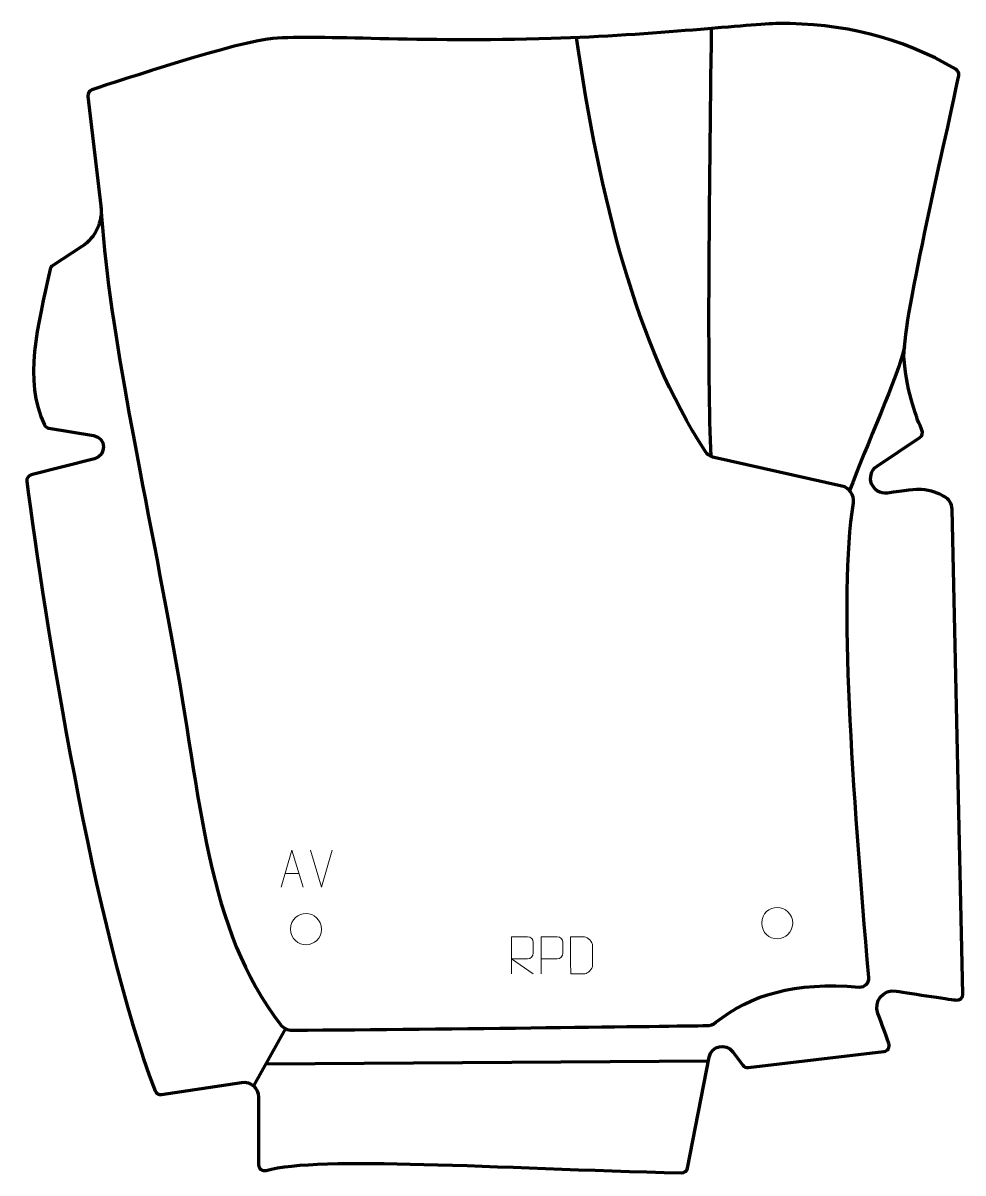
# Model space of a CAD drawing. Header units: millimetres. Extents: x -319 to 316, y -389 to 389.
import ezdxf

# ---------------------------------------------------------------- set-up
doc = ezdxf.new("R2010")
doc.units = ezdxf.units.MM
doc.header["$MEASUREMENT"] = 0
for name, color, linetype in [('layer 1', 7, 'Continuous'), ('layer 2', 7, 'Continuous'), ('layer 3', 7, 'Continuous')]:
    doc.layers.add(name, color=color, linetype=linetype)

msp = doc.modelspace()

# ---------------------------------------------------------------- linework, layer by layer
at = {"layer": 'layer 1', "color": 250, "lineweight": 9}
for points, knots in [([(-144.4936, -195.2264), (-144.4936, -195.2264), (-137.1226, -170.2729), (-137.1226, -170.2729), (-137.1226, -170.2729), (-137.1226, -170.2729), (-129.5527, -195.2264), (-129.5527, -195.2264)], [0, 0, 0, 0, 0.33333333, 0.33333333, 0.33333333, 0.33333333, 1, 1, 1, 1]), ([(180.3715, -219.5511), (180.4422, -212.9107), (185.7162, -209.0647), (190.8715, -209.1617), (190.8715, -209.1617), (196.0268, -209.0647), (201.3008, -213.1281), (201.3715, -219.7685), (201.3715, -219.7685), (201.0013, -226.0978), (196.5594, -230.1285), (190.8715, -230.1579), (190.8715, -230.1579), (185.7162, -230.2549), (180.4422, -226.1915), (180.3715, -219.5511)], [0, 0, 0, 0, 0.2, 0.2, 0.2, 0.2, 0.4, 0.4, 0.4, 0.4, 0.6, 0.6, 0.6, 0.6, 1, 1, 1, 1]), ([(-138.0528, -223.6111), (-137.9821, -216.9707), (-132.7081, -213.1247), (-127.5528, -213.2217), (-127.5528, -213.2217), (-122.3975, -213.1247), (-117.1235, -217.1881), (-117.0528, -223.8285), (-117.0528, -223.8285), (-117.423, -230.1578), (-121.8649, -234.1885), (-127.5528, -234.2179), (-127.5528, -234.2179), (-132.7081, -234.3149), (-137.9821, -230.2515), (-138.0528, -223.6111)], [0, 0, 0, 0, 0.2, 0.2, 0.2, 0.2, 0.4, 0.4, 0.4, 0.4, 0.6, 0.6, 0.6, 0.6, 1, 1, 1, 1]), ([(11.3401, -253.8631), (11.3401, -253.8631), (11.3401, -228.9096), (11.3401, -228.9096), (11.3401, -228.9096), (14.9349, -228.9096), (18.5304, -228.9096), (22.1256, -228.9096), (22.1256, -228.9096), (24.4509, -228.9473), (26.0082, -230.4373), (26.0041, -232.8037), (26.0041, -232.8037), (26.0037, -234.8392), (26.0037, -237.8986), (26.0041, -239.9346), (26.0041, -239.9346), (25.9976, -241.8101), (24.1853, -243.7519), (22.1758, -243.771), (22.1758, -243.771), (22.1758, -243.771), (11.3401, -243.771), (11.3401, -243.771), (11.3401, -243.771), (11.3401, -243.771), (25.9948, -253.8631), (25.9948, -253.8631)], [0, 0, 0, 0, 0.125, 0.125, 0.125, 0.125, 0.25, 0.25, 0.25, 0.25, 0.375, 0.375, 0.375, 0.375, 0.5, 0.5, 0.5, 0.5, 0.625, 0.625, 0.625, 0.625, 0.75, 0.75, 0.75, 0.75, 1, 1, 1, 1]), ([(31.34, -253.8631), (31.34, -253.8631), (31.34, -228.9095), (31.34, -228.9095), (31.34, -228.9095), (34.935, -228.9095), (38.5303, -228.9095), (42.1257, -228.9095), (42.1257, -228.9095), (44.4509, -228.9474), (46.0083, -230.4375), (46.0041, -232.8036), (46.0041, -232.8036), (46.0037, -234.8393), (46.0037, -237.8986), (46.0041, -239.9346), (46.0041, -239.9346), (45.9976, -241.81), (44.1854, -243.7519), (42.1758, -243.771), (42.1758, -243.771), (42.1758, -243.771), (31.34, -243.771), (31.34, -243.771)], [0, 0, 0, 0, 0.14285714, 0.14285714, 0.14285714, 0.14285714, 0.28571429, 0.28571429, 0.28571429, 0.28571429, 0.42857143, 0.42857143, 0.42857143, 0.42857143, 0.57142857, 0.57142857, 0.57142857, 0.57142857, 0.71428571, 0.71428571, 0.71428571, 0.71428571, 1, 1, 1, 1]), ([(51.2798, -253.8349), (53.6116, -253.8345), (58.5618, -253.8585), (60.8933, -253.8588), (60.8933, -253.8588), (62.8183, -253.9642), (66.1369, -250.4226), (66.1257, -248.4053), (66.1257, -248.4053), (66.1253, -242.6352), (66.1253, -240.4655), (66.1257, -234.6962), (66.1257, -234.6962), (66.1214, -232.5581), (62.7469, -228.898), (60.5945, -228.9115), (60.5945, -228.9115), (58.2688, -228.9115), (53.5445, -228.9115), (51.2184, -228.9115), (51.2184, -228.9115), (51.2188, -234.6584), (51.2801, -248.0876), (51.2798, -253.8349)], [0, 0, 0, 0, 0.14285714, 0.14285714, 0.14285714, 0.14285714, 0.28571429, 0.28571429, 0.28571429, 0.28571429, 0.42857143, 0.42857143, 0.42857143, 0.42857143, 0.57142857, 0.57142857, 0.57142857, 0.57142857, 0.71428571, 0.71428571, 0.71428571, 0.71428571, 1, 1, 1, 1])]:
    msp.add_open_spline(points, degree=3, knots=knots, dxfattribs=at)
for points in [[(-117.1341, -195.2337), (-117.1341, -195.2337), (-124.4559, -170.2801), (-124.4559, -170.2801)], [(-109.8122, -170.2801), (-109.8122, -170.2801), (-117.134, -195.2337), (-117.134, -195.2337)], [(-141.771, -185.977), (-141.771, -185.977), (-132.2753, -185.977), (-132.2753, -185.977)]]:
    msp.add_open_spline(points, degree=3, dxfattribs=at)
at = {"layer": 'layer 2', "color": 230, "lineweight": 200}
msp.add_open_spline([(-229.6143, -332.9551), (-271.4476, -224.169), (-304.365, -11.5759), (-316.3482, 78.9655), (-316.3482, 78.9655), (-316.6142, 80.9756), (-315.3361, 82.8644), (-313.3732, 83.3667), (-313.3732, 83.3667), (-313.3732, 83.3667), (-270.5344, 94.3293), (-270.5344, 94.3293), (-270.5344, 94.3293), (-262.1537, 96.4735), (-262.6653, 108.5529), (-271.1969, 109.9806), (-271.1969, 109.9806), (-271.1969, 109.9806), (-301.4578, 115.0451), (-301.4578, 115.0451), (-301.4578, 115.0451), (-302.7316, 115.2582), (-303.8294, 116.0717), (-304.3943, 117.2337), (-304.3943, 117.2337), (-318.8713, 147.0286), (-308.9535, 184.3998), (-300.4322, 222.5298), (-300.4322, 222.5298), (-300.2044, 223.55), (-299.5874, 224.4408), (-298.7121, 225.0112), (-298.7121, 225.0112), (-298.7121, 225.0112), (-279.0486, 237.8206), (-279.0486, 237.8206), (-279.0486, 237.8206), (-269.9036, 243.7783), (-264.928, 254.4124), (-266.2121, 265.2565), (-266.2121, 265.2565), (-266.2121, 265.2565), (-274.9928, 339.4097), (-274.9928, 339.4097), (-274.9928, 339.4097), (-275.2157, 341.2938), (-274.0865, 343.0757), (-272.2884, 343.6772), (-272.2884, 343.6772), (-255.2111, 349.3876), (-172.2808, 376.8157), (-150.0685, 378.4223), (-150.0685, 378.4223), (-116.6132, 380.8427), (-53.1855, 375.6209), (38.1943, 378.3662), (38.1943, 378.3662), (107.2985, 380.4423), (173.2559, 388.3184), (191.7851, 388.4899), (191.7851, 388.4899), (233.8759, 388.88), (274.8231, 379.3515), (311.6436, 357.6656), (311.6436, 357.6656), (313.1182, 356.7974), (313.8838, 355.0938), (313.543, 353.4163), (313.543, 353.4163), (303.0884, 301.9739), (274.8119, 184.077), (276.6505, 161.2304), (276.6505, 161.2304), (278.503, 138.2145), (285.6185, 120.4648), (288.7282, 113.6393), (288.7282, 113.6393), (289.54, 111.8574), (288.9388, 109.751), (287.3136, 108.6605), (287.3136, 108.6605), (287.3136, 108.6605), (258.4599, 89.3022), (258.4599, 89.3022), (258.4599, 89.3022), (249.6031, 83.36), (254.9483, 69.535), (265.4968, 71.0932), (265.4968, 71.0932), (276.1683, 72.6698), (285.3409, 73.7885), (288.4005, 73.5161), (288.4005, 73.5161), (294.7325, 72.9527), (300.1155, 70.7482), (303.7777, 68.7998), (303.7777, 68.7998), (306.9587, 67.1072), (308.9625, 63.8122), (309.0429, 60.2076), (309.0429, 60.2076), (309.0429, 60.2076), (316.3832, -267.6143), (316.3832, -267.6143), (316.3832, -267.6143), (316.44, -270.1596), (314.1395, -272.1104), (311.6401, -271.6373), (311.6401, -271.6373), (311.6401, -271.6373), (281.2673, -267.3006), (271.1849, -265.5928), (271.1849, -265.5928), (262.5571, -264.1313), (255.8261, -272.4646), (258.9806, -280.6325), (258.9806, -280.6325), (260.9262, -285.668), (266.2549, -300.9638), (266.2549, -300.9638), (266.2549, -300.9638), (267.2733, -303.4159), (265.6668, -306.1626), (263.0319, -306.4745), (263.0319, -306.4745), (263.0319, -306.4745), (171.3813, -317.3369), (171.3813, -317.3369), (171.3813, -317.3369), (169.955, -317.5055), (168.5474, -316.8963), (167.6941, -315.7409), (167.6941, -315.7409), (167.6941, -315.7409), (160.9218, -306.5726), (160.9218, -306.5726), (160.9218, -306.5726), (156.2662, -300.2695), (146.3436, -302.5135), (144.8496, -310.2076), (144.8496, -310.2076), (144.8496, -310.2076), (130.2746, -385.2582), (130.2746, -385.2582), (130.2746, -385.2582), (129.9024, -387.1752), (128.2002, -388.5451), (126.249, -388.4971), (126.249, -388.4971), (-0.0427, -385.3923), (-118.2448, -376.7027), (-154.5509, -386.8066), (-154.5509, -386.8066), (-157.1018, -387.5164), (-159.6309, -385.6244), (-159.6309, -382.9751), (-159.6309, -382.9751), (-159.6309, -382.9751), (-159.6309, -337.2078), (-159.6309, -337.2078), (-159.6309, -337.2078), (-159.6309, -331.0878), (-165.0718, -326.4036), (-171.1195, -327.3145), (-171.1195, -327.3145), (-171.1195, -327.3145), (-225.2853, -335.4735), (-225.2853, -335.4735), (-225.2853, -335.4735), (-227.1406, -335.7529), (-228.9405, -334.7073), (-229.6143, -332.9551)], degree=3, knots=[0, 0, 0, 0, 0.02272727, 0.02272727, 0.02272727, 0.02272727, 0.04545455, 0.04545455, 0.04545455, 0.04545455, 0.06818182, 0.06818182, 0.06818182, 0.06818182, 0.09090909, 0.09090909, 0.09090909, 0.09090909, 0.11363636, 0.11363636, 0.11363636, 0.11363636, 0.13636364, 0.13636364, 0.13636364, 0.13636364, 0.15909091, 0.15909091, 0.15909091, 0.15909091, 0.18181818, 0.18181818, 0.18181818, 0.18181818, 0.20454545, 0.20454545, 0.20454545, 0.20454545, 0.22727273, 0.22727273, 0.22727273, 0.22727273, 0.25, 0.25, 0.25, 0.25, 0.27272727, 0.27272727, 0.27272727, 0.27272727, 0.29545455, 0.29545455, 0.29545455, 0.29545455, 0.31818182, 0.31818182, 0.31818182, 0.31818182, 0.34090909, 0.34090909, 0.34090909, 0.34090909, 0.36363636, 0.36363636, 0.36363636, 0.36363636, 0.38636364, 0.38636364, 0.38636364, 0.38636364, 0.40909091, 0.40909091, 0.40909091, 0.40909091, 0.43181818, 0.43181818, 0.43181818, 0.43181818, 0.45454545, 0.45454545, 0.45454545, 0.45454545, 0.47727273, 0.47727273, 0.47727273, 0.47727273, 0.5, 0.5, 0.5, 0.5, 0.52272727, 0.52272727, 0.52272727, 0.52272727, 0.54545455, 0.54545455, 0.54545455, 0.54545455, 0.56818182, 0.56818182, 0.56818182, 0.56818182, 0.59090909, 0.59090909, 0.59090909, 0.59090909, 0.61363636, 0.61363636, 0.61363636, 0.61363636, 0.63636364, 0.63636364, 0.63636364, 0.63636364, 0.65909091, 0.65909091, 0.65909091, 0.65909091, 0.68181818, 0.68181818, 0.68181818, 0.68181818, 0.70454545, 0.70454545, 0.70454545, 0.70454545, 0.72727273, 0.72727273, 0.72727273, 0.72727273, 0.75, 0.75, 0.75, 0.75, 0.77272727, 0.77272727, 0.77272727, 0.77272727, 0.79545455, 0.79545455, 0.79545455, 0.79545455, 0.81818182, 0.81818182, 0.81818182, 0.81818182, 0.84090909, 0.84090909, 0.84090909, 0.84090909, 0.86363636, 0.86363636, 0.86363636, 0.86363636, 0.88636364, 0.88636364, 0.88636364, 0.88636364, 0.90909091, 0.90909091, 0.90909091, 0.90909091, 0.93181818, 0.93181818, 0.93181818, 0.93181818, 0.95454545, 0.95454545, 0.95454545, 0.95454545, 1, 1, 1, 1], dxfattribs=at)
at = {"layer": 'layer 3', "color": 142, "lineweight": 200}
for points in [[(146.2577, 385.1667), (144.8608, 268.7278), (143.3344, 150.2957), (145.9583, 96.0074)], [(276.8938, 170.0925), (273.463, 151.8221), (250.0357, 100.9629), (239.8359, 72.8038)], [(-141.3614, -290.9456), (-141.3614, -290.9456), (-163.0199, -329.7039), (-163.0199, -329.7039)], [(-154.7034, -314.8215), (-154.7034, -314.8215), (144.3792, -312.63), (144.3792, -312.63)]]:
    msp.add_open_spline(points, degree=3, dxfattribs=at)
msp.add_open_spline([(-266.2121, 265.2565), (-262.0276, 188.478), (-239.6964, 89.0288), (-218.2651, -27.7857), (-218.2651, -27.7857), (-197.9356, -138.5963), (-195.1949, -223.2644), (-144.8245, -288.1096), (-144.8245, -288.1096), (-142.9093, -290.5748), (-139.9654, -292.0176), (-136.844, -291.9958), (-136.844, -291.9958), (-29.1932, -291.2383), (118.781, -289.2282), (143.2669, -288.8903), (143.2669, -288.8903), (145.5043, -288.8592), (147.6551, -288.0648), (149.4053, -286.6699), (149.4053, -286.6699), (172.6241, -268.1663), (202.7661, -259.0961), (246.235, -262.8337), (246.235, -262.8337), (249.9413, -263.1523), (253.0436, -260.0602), (252.7314, -256.3532), (252.7314, -256.3532), (241.9071, -127.8528), (232.3659, 0.1356), (242.3287, 64.52), (242.3287, 64.52), (243.1345, 69.7287), (239.7785, 74.6708), (234.6357, 75.823), (234.6357, 75.823), (234.6357, 75.823), (148.3092, 95.1601), (148.3092, 95.1601), (148.3092, 95.1601), (145.7643, 95.7302), (143.5407, 97.2694), (142.1164, 99.4545), (142.1164, 99.4545), (95.4123, 171.1026), (71.271, 270.1693), (55.1554, 378.9892)], degree=3, knots=[0, 0, 0, 0, 0.07692308, 0.07692308, 0.07692308, 0.07692308, 0.15384615, 0.15384615, 0.15384615, 0.15384615, 0.23076923, 0.23076923, 0.23076923, 0.23076923, 0.30769231, 0.30769231, 0.30769231, 0.30769231, 0.38461538, 0.38461538, 0.38461538, 0.38461538, 0.46153846, 0.46153846, 0.46153846, 0.46153846, 0.53846154, 0.53846154, 0.53846154, 0.53846154, 0.61538462, 0.61538462, 0.61538462, 0.61538462, 0.69230769, 0.69230769, 0.69230769, 0.69230769, 0.76923077, 0.76923077, 0.76923077, 0.76923077, 0.84615385, 0.84615385, 0.84615385, 0.84615385, 1, 1, 1, 1], dxfattribs=at)

doc.saveas('drawing.dxf')
